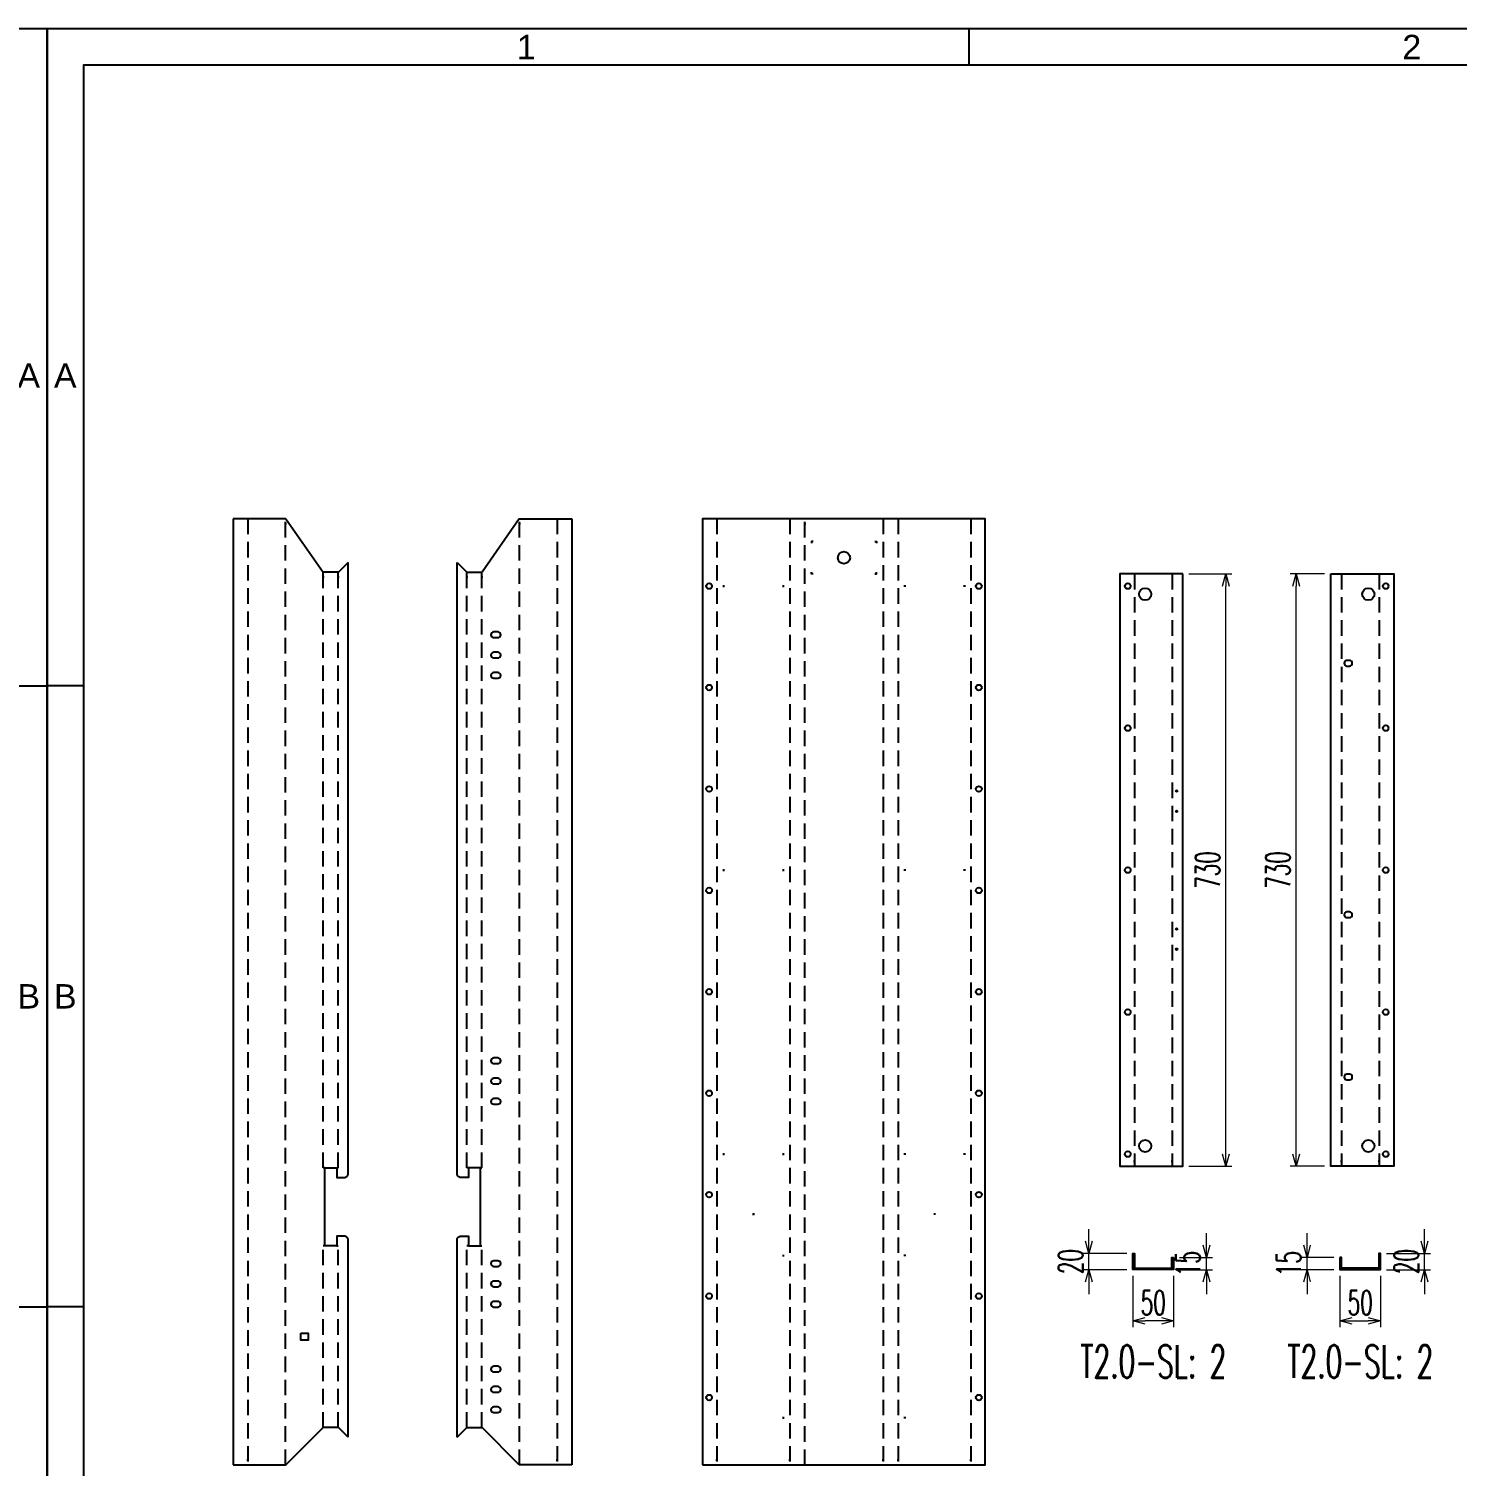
# Model space of a CAD drawing. Header units: millimetres. Extents: x -33730 to 17150, y -76829 to -27437.
# Drawn here: x 8217 to 9978, y -32969 to -31198 of the extents above; entities that cross this region are included whole.
import ezdxf
from ezdxf.enums import TextEntityAlignment as Align

# ---------------------------------------------------------------- set-up
doc = ezdxf.new("R2010")
doc.units = ezdxf.units.MM
doc.header["$LTSCALE"] = 3
doc.linetypes.add('HIDDEN', pattern=[9.525, 6.35, -3.175])
for name, color, linetype in [('@.HIDDEN', 8, 'HIDDEN'), ('@.TEXT', 7, 'Continuous'), ('@.VISIBLE', 7, 'Continuous')]:
    doc.layers.add(name, color=color, linetype=linetype)
doc.styles.add('Ann_w01', font='romans.shx', dxfattribs={"width": 0.6, "bigfont": 'chineset.shx'})
doc.styles.add('Arial', font='arial.ttf')
doc.dimstyles.new('Dim 01_SC15', dxfattribs={"dimscale": 15, "dimtxt": 2, "dimasz": 1, "dimexe": 0.5, "dimexo": 0.5, "dimgap": 0.5, "dimtad": 1, "dimdec": 1, "dimzin": 12, "dimdsep": 46, "dimtxsty": 'Ann_w01', "dimblk": 'OPEN30', "dimcen": 1.5, "dimclrd": 6, "dimclre": 6, "dimclrt": 3, "dimazin": 3, "dimtm": 1e-09, "dimtfac": 1, "dimtdec": 1, "dimtix": 1, "dimtmove": 0, "dimatfit": 3, "dimldrblk": 'OPEN30', "dimfxl": 1, "dimtolj": 1, "dimlwd": 0, "dimlwe": 0, "dimarcsym": 0})

# ---------------------------------------------------------------- blocks, each defined once
blk = doc.blocks.new('_Open30')
at = {"color": 0, "linetype": 'ByBlock', "lineweight": -2}
for p, q in [((-1, 0.27), (0, 0)), ((0, 0), (-1, -0.27)), ((0, 0), (-1, 0))]:
    blk.add_line(p, q, dxfattribs=at)
blk = doc.blocks.new('*D338')
at = {"layer": '@.VISIBLE', "color": 6, "lineweight": 0, "transparency": 16777216}
for p, q in [((9937.5, -32692), (9937.5, -32677)), ((9890.7, -32707), (9945, -32707)), ((9937.5, -32727), (9937.5, -32707)), ((9890.7, -32727), (9945, -32727)), ((9937.5, -32742), (9937.5, -32757))]:
    blk.add_line(p, q, dxfattribs=at)
at = {"layer": 'Defpoints', "color": 0, "transparency": 16777216}
for p in [(9883.2, -32707), (9937.5, -32707), (9883.2, -32727)]:
    blk.add_point(p, dxfattribs=at)
at = {"layer": '@.VISIBLE', "color": 6, "lineweight": 0, "transparency": 16777216, "xscale": 15, "yscale": 15, "zscale": 15}
for p, rotation in [((9937.5, -32707), 270), ((9937.5, -32727), 90)]:
    blk.add_blockref('_Open30', p, dxfattribs=dict(at, rotation=rotation))
at = {"layer": '@.VISIBLE', "color": 3, "transparency": 16777216, "insert": (9915, -32717), "char_height": 30, "attachment_point": 5, "rotation": 90, "style": 'Ann_w01'}
blk.add_mtext('\\A1;20', dxfattribs=at)
blk = doc.blocks.new('*D339')
at = {"layer": '@.VISIBLE', "color": 6, "lineweight": 0, "transparency": 16777216}
for p, q in [((9792.7, -32697), (9792.7, -32682)), ((9825.7, -32712), (9785.2, -32712)), ((9792.7, -32727), (9792.7, -32712)), ((9825.7, -32727), (9785.2, -32727)), ((9792.7, -32742), (9792.7, -32757))]:
    blk.add_line(p, q, dxfattribs=at)
at = {"layer": 'Defpoints', "color": 0, "transparency": 16777216}
for p in [(9792.7, -32712), (9833.2, -32712), (9833.2, -32727)]:
    blk.add_point(p, dxfattribs=at)
at = {"layer": '@.VISIBLE', "color": 6, "lineweight": 0, "transparency": 16777216, "xscale": 15, "yscale": 15, "zscale": 15}
for p, rotation in [((9792.7, -32712), 270), ((9792.7, -32727), 90)]:
    blk.add_blockref('_Open30', p, dxfattribs=dict(at, rotation=rotation))
at = {"layer": '@.VISIBLE', "color": 3, "transparency": 16777216, "insert": (9770.2, -32719.5), "char_height": 30, "attachment_point": 5, "rotation": 90, "style": 'Ann_w01'}
blk.add_mtext('\\A1;15', dxfattribs=at)
blk = doc.blocks.new('*D340')
at = {"layer": '@.VISIBLE', "color": 6, "lineweight": 0, "transparency": 16777216}
for p, q in [((9833.2, -32734.5), (9833.2, -32797.7)), ((9883.2, -32734.5), (9883.2, -32797.7)), ((9848.2, -32790.2), (9868.2, -32790.2))]:
    blk.add_line(p, q, dxfattribs=at)
at = {"layer": 'Defpoints', "color": 0, "transparency": 16777216}
for p in [(9833.2, -32727), (9883.2, -32727), (9883.2, -32790.2)]:
    blk.add_point(p, dxfattribs=at)
at = {"layer": '@.VISIBLE', "color": 6, "lineweight": 0, "transparency": 16777216, "xscale": 15, "yscale": 15, "zscale": 15, "rotation": 180}
blk.add_blockref('_Open30', (9833.2, -32790.2), dxfattribs=at)
at = {"layer": '@.VISIBLE', "color": 6, "lineweight": 0, "transparency": 16777216, "xscale": 15, "yscale": 15, "zscale": 15}
blk.add_blockref('_Open30', (9883.2, -32790.2), dxfattribs=at)
at = {"layer": '@.VISIBLE', "color": 3, "transparency": 16777216, "insert": (9858.2, -32767.7), "char_height": 30, "attachment_point": 5, "style": 'Ann_w01'}
blk.add_mtext('\\A1;50', dxfattribs=at)
blk = doc.blocks.new('*D341')
at = {"layer": '@.VISIBLE', "color": 6, "lineweight": 0, "transparency": 16777216}
for p, q in [((9523.9, -32692), (9523.9, -32677)), ((9570.7, -32707), (9516.4, -32707)), ((9523.9, -32727), (9523.9, -32707)), ((9570.7, -32727), (9516.4, -32727)), ((9523.9, -32742), (9523.9, -32757))]:
    blk.add_line(p, q, dxfattribs=at)
at = {"layer": 'Defpoints', "color": 0, "transparency": 16777216}
for p in [(9523.9, -32707), (9578.2, -32707), (9578.2, -32727)]:
    blk.add_point(p, dxfattribs=at)
at = {"layer": '@.VISIBLE', "color": 6, "lineweight": 0, "transparency": 16777216, "xscale": 15, "yscale": 15, "zscale": 15}
for p, rotation in [((9523.9, -32707), 270), ((9523.9, -32727), 90)]:
    blk.add_blockref('_Open30', p, dxfattribs=dict(at, rotation=rotation))
at = {"layer": '@.VISIBLE', "color": 3, "transparency": 16777216, "insert": (9501.4, -32717), "char_height": 30, "attachment_point": 5, "rotation": 90, "style": 'Ann_w01'}
blk.add_mtext('\\A1;20', dxfattribs=at)
blk = doc.blocks.new('*D342')
at = {"layer": '@.VISIBLE', "color": 6, "lineweight": 0, "transparency": 16777216}
for p, q in [((9668.7, -32697), (9668.7, -32682)), ((9635.7, -32712), (9676.2, -32712)), ((9668.7, -32727), (9668.7, -32712)), ((9635.7, -32727), (9676.2, -32727)), ((9668.7, -32742), (9668.7, -32757))]:
    blk.add_line(p, q, dxfattribs=at)
at = {"layer": 'Defpoints', "color": 0, "transparency": 16777216}
for p in [(9628.2, -32712), (9668.7, -32712), (9628.2, -32727)]:
    blk.add_point(p, dxfattribs=at)
at = {"layer": '@.VISIBLE', "color": 6, "lineweight": 0, "transparency": 16777216, "xscale": 15, "yscale": 15, "zscale": 15}
for p, rotation in [((9668.7, -32712), 270), ((9668.7, -32727), 90)]:
    blk.add_blockref('_Open30', p, dxfattribs=dict(at, rotation=rotation))
at = {"layer": '@.VISIBLE', "color": 3, "transparency": 16777216, "insert": (9646.2, -32719.5), "char_height": 30, "attachment_point": 5, "rotation": 90, "style": 'Ann_w01'}
blk.add_mtext('\\A1;15', dxfattribs=at)
blk = doc.blocks.new('*D343')
at = {"layer": '@.VISIBLE', "color": 6, "lineweight": 0, "transparency": 16777216}
for p, q in [((9578.2, -32734.5), (9578.2, -32797.7)), ((9628.2, -32734.5), (9628.2, -32797.7)), ((9613.2, -32790.2), (9593.2, -32790.2))]:
    blk.add_line(p, q, dxfattribs=at)
at = {"layer": 'Defpoints', "color": 0, "transparency": 16777216}
for p in [(9578.2, -32727), (9628.2, -32727), (9578.2, -32790.2)]:
    blk.add_point(p, dxfattribs=at)
at = {"layer": '@.VISIBLE', "color": 6, "lineweight": 0, "transparency": 16777216, "xscale": 15, "yscale": 15, "zscale": 15, "rotation": 180}
blk.add_blockref('_Open30', (9578.2, -32790.2), dxfattribs=at)
at = {"layer": '@.VISIBLE', "color": 6, "lineweight": 0, "transparency": 16777216, "xscale": 15, "yscale": 15, "zscale": 15}
blk.add_blockref('_Open30', (9628.2, -32790.2), dxfattribs=at)
at = {"layer": '@.VISIBLE', "color": 3, "transparency": 16777216, "insert": (9603.2, -32767.7), "char_height": 30, "attachment_point": 5, "style": 'Ann_w01'}
blk.add_mtext('\\A1;50', dxfattribs=at)
blk = doc.blocks.new('*D348')
at = {"layer": '@.VISIBLE', "color": 6, "lineweight": 0, "transparency": 16777216}
for p, q in [((9647.1, -31869.5), (9700.2, -31869.5)), ((9692.7, -32584.5), (9692.7, -31884.5)), ((9647.1, -32599.5), (9700.2, -32599.5))]:
    blk.add_line(p, q, dxfattribs=at)
at = {"layer": 'Defpoints', "color": 0, "transparency": 16777216}
for p in [(9639.6, -31869.5), (9692.7, -31869.5), (9639.6, -32599.5)]:
    blk.add_point(p, dxfattribs=at)
at = {"layer": '@.VISIBLE', "color": 6, "lineweight": 0, "transparency": 16777216, "xscale": 15, "yscale": 15, "zscale": 15}
for p, rotation in [((9692.7, -31869.5), 90), ((9692.7, -32599.5), 270)]:
    blk.add_blockref('_Open30', p, dxfattribs=dict(at, rotation=rotation))
at = {"layer": '@.VISIBLE', "color": 3, "transparency": 16777216, "insert": (9670.2, -32234.5), "char_height": 30, "attachment_point": 5, "rotation": 90, "style": 'Ann_w01'}
blk.add_mtext('\\A1;730', dxfattribs=at)
blk = doc.blocks.new('*D349')
at = {"layer": '@.VISIBLE', "color": 6, "lineweight": 0, "transparency": 16777216}
for p, q in [((9814.3, -31869.5), (9771.8, -31869.5)), ((9779.3, -32584.5), (9779.3, -31884.5)), ((9814.3, -32599.5), (9771.8, -32599.5))]:
    blk.add_line(p, q, dxfattribs=at)
at = {"layer": 'Defpoints', "color": 0, "transparency": 16777216}
for p in [(9779.3, -31869.5), (9821.8, -31869.5), (9821.8, -32599.5)]:
    blk.add_point(p, dxfattribs=at)
at = {"layer": '@.VISIBLE', "color": 6, "lineweight": 0, "transparency": 16777216, "xscale": 15, "yscale": 15, "zscale": 15}
for p, rotation in [((9779.3, -31869.5), 90), ((9779.3, -32599.5), 270)]:
    blk.add_blockref('_Open30', p, dxfattribs=dict(at, rotation=rotation))
at = {"layer": '@.VISIBLE', "color": 3, "transparency": 16777216, "insert": (9756.8, -32234.5), "char_height": 30, "attachment_point": 5, "rotation": 90, "style": 'Ann_w01'}
blk.add_mtext('\\A1;730', dxfattribs=at)
blk = doc.blocks.new('KHUNG BAN VE (Made by Tung)')
at = {"layer": '@.VISIBLE', "color": 8}
for p, q in [((75.75, 207), (75.75, 210)), ((3, 156), (0, 156)), ((294, 156), (297, 156)), ((3, 105), (0, 105)), ((294, 105), (297, 105))]:
    blk.add_line(p, q, dxfattribs=at)
for points in [[(0, 0), (297, 0), (297, 210), (0, 210)], [(3, 3), (294, 3), (294, 207), (3, 207)]]:
    blk.add_lwpolyline(points, close=True, dxfattribs=at)
at = {"layer": '@.TEXT', "color": 1, "style": 'Arial'}
for s, p in [('1', (39.375, 208.5)), ('2', (112.125, 208.5)), ('A', (1.5, 181.5)), ('A', (295.5, 181.5)), ('B', (1.5, 130.5)), ('B', (295.5, 130.5))]:
    blk.add_text(s, height=2, dxfattribs=at).set_placement(p, align=Align.MIDDLE_CENTER)
for tag, height, p in [('DESIGNER_NAME', 2, (38, 15.5)), ('PROJECT_CODE', 2, (258.5, 15.5)), ('SCALE', 2, (289, 15.5)), ('APPROVED_NAME', 2, (38, 10.5)), ('CUSTOMER_NAME', 2, (258.5, 10.5)), ('PAGE', 2, (289, 10.5)), ('DRAWING_NAME', 4, (173, 8)), ('TOTAL', 2, (289, 5.5))]:
    blk.add_attdef(tag, text='', height=height, dxfattribs=at).set_placement(p, align=Align.MIDDLE_CENTER)

msp = doc.modelspace()

# ---------------------------------------------------------------- linework, layer by layer
at = {"layer": '@.HIDDEN'}
for p, q in [((8487.58, -31801.55), (8487.58, -32967.55)), ((8533.98, -32967.55), (8533.98, -31801.55)), ((8822.2, -32967.55), (8822.2, -31801.55)), ((8868.6, -31801.55), (8868.6, -32967.55)), ((9065.55, -31801.55), (9065.55, -32967.55)), ((9155.45, -31801.55), (9155.45, -32967.55)), ((9173.85, -32967.55), (9173.85, -31801.55)), ((9270.25, -31801.55), (9270.25, -32967.55)), ((9288.65, -31801.55), (9288.65, -32967.55)), ((9378.55, -31801.55), (9378.55, -32967.55)), ((8580.38, -32601.55), (8580.38, -31867.55)), ((8598.78, -32601.55), (8598.78, -31867.55)), ((8757.4, -32601.55), (8757.4, -31867.55)), ((8775.8, -32601.55), (8775.8, -31867.55)), ((9580.01, -31869.55), (9580.01, -32599.55)), ((9626.41, -31869.55), (9626.41, -32599.55)), ((9835.04, -31869.55), (9835.04, -32599.55)), ((9881.44, -31869.55), (9881.44, -32599.55)), ((8580.38, -32921.55), (8580.38, -32697.55)), ((8598.78, -32921.55), (8598.78, -32697.55)), ((8757.4, -32921.55), (8757.4, -32697.55)), ((8775.8, -32921.55), (8775.8, -32697.55))]:
    msp.add_line(p, q, dxfattribs=at)
at = {"layer": '@.VISIBLE'}
for p, q in [((8534.18, -31801.55), (8469.38, -31801.55)), ((8469.38, -31801.55), (8469.38, -32967.55)), ((8534.18, -31801.55), (8580.18, -31867.55)), ((8822, -31801.55), (8776, -31867.55)), ((8822, -31801.55), (8886.8, -31801.55)), ((8886.8, -31801.55), (8886.8, -32967.55)), ((9072.7, -31884.55), (9074.7, -31884.55)), ((9073.7, -31883.55), (9073.7, -31885.55)), ((9146.2, -31884.55), (9148.2, -31884.55)), ((9147.2, -31883.55), (9147.2, -31885.55)), ((9297.89, -31884.55), (9295.89, -31884.55)), ((9296.89, -31883.55), (9296.89, -31885.55)), ((9371.39, -31884.55), (9369.39, -31884.55)), ((9370.39, -31883.55), (9370.39, -31885.55)), ((9072.7, -32234.55), (9074.7, -32234.55)), ((9073.7, -32233.55), (9073.7, -32235.55)), ((9146.2, -32234.55), (9148.2, -32234.55)), ((9147.2, -32233.55), (9147.2, -32235.55)), ((9297.89, -32234.55), (9295.89, -32234.55)), ((9296.89, -32233.55), (9296.89, -32235.55)), ((9371.39, -32234.55), (9369.39, -32234.55)), ((9370.39, -32233.55), (9370.39, -32235.55)), ((9072.7, -32584.55), (9074.7, -32584.55)), ((9073.7, -32583.55), (9073.7, -32585.55)), ((9146.2, -32584.55), (9148.2, -32584.55)), ((9147.2, -32583.55), (9147.2, -32585.55)), ((9297.89, -32584.55), (9295.89, -32584.55)), ((9296.89, -32583.55), (9296.89, -32585.55)), ((9371.39, -32584.55), (9369.39, -32584.55)), ((9370.39, -32583.55), (9370.39, -32585.55)), ((8582.18, -32601.55), (8580.38, -32601.55)), ((8596.98, -32601.55), (8598.78, -32601.55)), ((8759.2, -32601.55), (8757.4, -32601.55)), ((8774, -32601.55), (8775.8, -32601.55)), ((9109.5, -32658.55), (9111.5, -32658.55)), ((9110.5, -32657.55), (9110.5, -32659.55)), ((9334.6, -32658.55), (9332.6, -32658.55)), ((9333.6, -32657.55), (9333.6, -32659.55)), ((8582.18, -32697.55), (8580.38, -32697.55)), ((8596.98, -32697.55), (8598.78, -32697.55)), ((8759.2, -32697.55), (8757.4, -32697.55)), ((8774, -32697.55), (8775.8, -32697.55)), ((9146.2, -32709.55), (9148.2, -32709.55)), ((9147.2, -32708.55), (9147.2, -32710.55)), ((9297.89, -32709.55), (9295.89, -32709.55)), ((9296.89, -32708.55), (9296.89, -32710.55)), ((9146.2, -32909.55), (9148.2, -32909.55)), ((9147.2, -32908.55), (9147.2, -32910.55)), ((9297.89, -32909.55), (9295.89, -32909.55)), ((9296.89, -32908.55), (9296.89, -32910.55)), ((8534.18, -32967.55), (8580.18, -32921.55)), ((8822, -32967.55), (8776, -32921.55)), ((8469.38, -32967.55), (8534.18, -32967.55)), ((8886.8, -32967.55), (8822, -32967.55))]:
    msp.add_line(p, q, dxfattribs=at)
at = {"layer": '@.VISIBLE', "color": 1}
for p, q in [((8487.58, -31806.55), (8487.58, -31808.55)), ((8533.98, -31806.55), (8533.98, -31808.55)), ((8822.2, -31806.55), (8822.2, -31808.55)), ((8868.6, -31806.55), (8868.6, -31808.55)), ((9065.55, -31806.55), (9065.55, -31808.55)), ((9155.45, -31806.55), (9155.45, -31808.55)), ((9173.85, -31806.55), (9173.85, -31808.55)), ((9270.25, -31806.55), (9270.25, -31808.55)), ((9288.65, -31806.55), (9288.65, -31808.55)), ((9378.55, -31806.55), (9378.55, -31808.55)), ((8580.38, -31872.55), (8580.38, -31874.55)), ((8598.78, -31872.55), (8598.78, -31874.55)), ((8757.4, -31872.55), (8757.4, -31874.55)), ((8775.8, -31872.55), (8775.8, -31874.55)), ((9580.01, -31874.55), (9580.01, -31876.55)), ((9626.41, -31874.55), (9626.41, -31876.55)), ((9835.04, -31874.55), (9835.04, -31876.55)), ((9881.44, -31874.55), (9881.44, -31876.55)), ((9580.01, -32594.55), (9580.01, -32592.55)), ((9626.41, -32594.55), (9626.41, -32592.55)), ((9835.04, -32594.55), (9835.04, -32592.55)), ((9881.44, -32594.55), (9881.44, -32592.55)), ((8580.38, -32916.55), (8580.38, -32914.55)), ((8598.78, -32916.55), (8598.78, -32914.55)), ((8757.4, -32916.55), (8757.4, -32914.55)), ((8775.8, -32916.55), (8775.8, -32914.55)), ((8487.58, -32962.55), (8487.58, -32960.55)), ((8533.98, -32962.55), (8533.98, -32960.55)), ((8822.2, -32962.55), (8822.2, -32960.55)), ((8868.6, -32962.55), (8868.6, -32960.55)), ((9065.55, -32962.55), (9065.55, -32960.55)), ((9155.45, -32962.55), (9155.45, -32960.55)), ((9173.85, -32962.55), (9173.85, -32960.55)), ((9270.25, -32962.55), (9270.25, -32960.55)), ((9288.65, -32962.55), (9288.65, -32960.55)), ((9378.55, -32962.55), (9378.55, -32960.55))]:
    msp.add_line(p, q, dxfattribs=at)
at = {"layer": '@.VISIBLE'}
for points in [[(9047.85, -32967.55), (9396.25, -32967.55), (9396.25, -31801.55), (9047.85, -31801.55)], [(9639.61, -31869.55), (9561.81, -31869.55), (9561.81, -32599.55), (9639.61, -32599.55)], [(9821.84, -31869.55), (9899.64, -31869.55), (9899.64, -32599.55), (9821.84, -32599.55)], [(9628.21, -32711.98), (9628.21, -32726.98), (9578.21, -32726.98), (9578.21, -32706.98), (9580.21, -32706.98), (9580.21, -32724.98), (9626.21, -32724.98), (9626.21, -32711.98)], [(9833.24, -32711.98), (9833.24, -32726.98), (9883.24, -32726.98), (9883.24, -32706.98), (9881.24, -32706.98), (9881.24, -32724.98), (9835.24, -32724.98), (9835.24, -32711.98)], [(8552.68, -32805.05), (8561.68, -32805.05), (8561.68, -32814.05), (8552.68, -32814.05)]]:
    msp.add_lwpolyline(points, close=True, dxfattribs=at)
for points in [[(9184.05, -31829.55), (9182.05, -31829.55), (9182.05, -31831.55)], [(9260.05, -31829.55), (9262.05, -31829.55), (9262.05, -31831.55)], [(8610.98, -31855.55), (8598.98, -31867.55), (8580.18, -31867.55)], [(8745.2, -31855.55), (8757.2, -31867.55), (8776, -31867.55)], [(9184.05, -31869.55), (9182.05, -31869.55), (9182.05, -31867.55)], [(9260.05, -31869.55), (9262.05, -31869.55), (9262.05, -31867.55)], [(8610.98, -32933.55), (8598.98, -32921.55), (8580.18, -32921.55)], [(8745.2, -32933.55), (8757.2, -32921.55), (8776, -32921.55)]]:
    msp.add_lwpolyline(points, dxfattribs=at)
for points in [[(8610.98, -32933.55), (8610.98, -32690.55, 0.4142136), (8605.98, -32685.55), (8596.98, -32685.55), (8596.98, -32697.55), (8582.18, -32697.55), (8582.18, -32601.55), (8596.98, -32601.55), (8596.98, -32613.55), (8605.98, -32613.55, 0.4142136), (8610.98, -32608.55), (8610.98, -31855.55)], [(8745.2, -32933.55), (8745.2, -32690.55, -0.4142136), (8750.2, -32685.55), (8759.2, -32685.55), (8759.2, -32697.55), (8774, -32697.55), (8774, -32601.55), (8759.2, -32601.55), (8759.2, -32613.55), (8750.2, -32613.55, -0.4142136), (8745.2, -32608.55), (8745.2, -31855.55)]]:
    msp.add_lwpolyline(points, format="xyb", dxfattribs=at)
for points in [[(8790.5, -31948.05), (8795.5, -31948.05, 0.4142136), (8799, -31944.55), (8799, -31944.55, 0.4142136), (8795.5, -31941.05), (8790.5, -31941.05, 0.4142136), (8787, -31944.55), (8787, -31944.55, 0.4142136)], [(8790.5, -31973.05), (8795.5, -31973.05, 0.4142136), (8799, -31969.55), (8799, -31969.55, 0.4142136), (8795.5, -31966.05), (8790.5, -31966.05, 0.4142136), (8787, -31969.55), (8787, -31969.55, 0.4142136)], [(9841.94, -31983.05), (9844.94, -31983.05, 0.4142136), (9848.44, -31979.55), (9848.44, -31979.55, 0.4142136), (9844.94, -31976.05), (9841.94, -31976.05, 0.4142136), (9838.44, -31979.55), (9838.44, -31979.55, 0.4142136)], [(8790.5, -31998.05), (8795.5, -31998.05, 0.4142136), (8799, -31994.55), (8799, -31994.55, 0.4142136), (8795.5, -31991.05), (8790.5, -31991.05, 0.4142136), (8787, -31994.55), (8787, -31994.55, 0.4142136)], [(9841.94, -32293.05), (9844.94, -32293.05, 0.4142136), (9848.44, -32289.55), (9848.44, -32289.55, 0.4142136), (9844.94, -32286.05), (9841.94, -32286.05, 0.4142136), (9838.44, -32289.55), (9838.44, -32289.55, 0.4142136)], [(8790.5, -32473.05), (8795.5, -32473.05, 0.4142136), (8799, -32469.55), (8799, -32469.55, 0.4142136), (8795.5, -32466.05), (8790.5, -32466.05, 0.4142136), (8787, -32469.55), (8787, -32469.55, 0.4142136)], [(8790.5, -32498.05), (8795.5, -32498.05, 0.4142136), (8799, -32494.55), (8799, -32494.55, 0.4142136), (8795.5, -32491.05), (8790.5, -32491.05, 0.4142136), (8787, -32494.55), (8787, -32494.55, 0.4142136)], [(9841.94, -32493.05), (9844.94, -32493.05, 0.4142136), (9848.44, -32489.55), (9848.44, -32489.55, 0.4142136), (9844.94, -32486.05), (9841.94, -32486.05, 0.4142136), (9838.44, -32489.55), (9838.44, -32489.55, 0.4142136)], [(8790.5, -32523.05), (8795.5, -32523.05, 0.4142136), (8799, -32519.55), (8799, -32519.55, 0.4142136), (8795.5, -32516.05), (8790.5, -32516.05, 0.4142136), (8787, -32519.55), (8787, -32519.55, 0.4142136)], [(8790.5, -32723.05), (8795.5, -32723.05, 0.4142136), (8799, -32719.55), (8799, -32719.55, 0.4142136), (8795.5, -32716.05), (8790.5, -32716.05, 0.4142136), (8787, -32719.55), (8787, -32719.55, 0.4142136)], [(8790.5, -32748.05), (8795.5, -32748.05, 0.4142136), (8799, -32744.55), (8799, -32744.55, 0.4142136), (8795.5, -32741.05), (8790.5, -32741.05, 0.4142136), (8787, -32744.55), (8787, -32744.55, 0.4142136)], [(8790.5, -32773.05), (8795.5, -32773.05, 0.4142136), (8799, -32769.55), (8799, -32769.55, 0.4142136), (8795.5, -32766.05), (8790.5, -32766.05, 0.4142136), (8787, -32769.55), (8787, -32769.55, 0.4142136)], [(8790.5, -32853.05), (8795.5, -32853.05, 0.4142136), (8799, -32849.55), (8799, -32849.55, 0.4142136), (8795.5, -32846.05), (8790.5, -32846.05, 0.4142136), (8787, -32849.55), (8787, -32849.55, 0.4142136)], [(8790.5, -32878.05), (8795.5, -32878.05, 0.4142136), (8799, -32874.55), (8799, -32874.55, 0.4142136), (8795.5, -32871.05), (8790.5, -32871.05, 0.4142136), (8787, -32874.55), (8787, -32874.55, 0.4142136)], [(8790.5, -32903.05), (8795.5, -32903.05, 0.4142136), (8799, -32899.55), (8799, -32899.55, 0.4142136), (8795.5, -32896.05), (8790.5, -32896.05, 0.4142136), (8787, -32899.55), (8787, -32899.55, 0.4142136)]]:
    msp.add_lwpolyline(points, format="xyb", close=True, dxfattribs=at)
for centre, radius in [((9222.05, -31849.55), 7.5), ((9055.85, -31884.55), 3.5), ((9388.25, -31884.55), 3.5), ((9571.81, -31884.55), 3.5), ((9593.21, -31894.55), 7.5), ((9868.24, -31894.55), 7.5), ((9889.64, -31884.55), 3.5), ((9055.85, -32009.55), 3.5), ((9388.25, -32009.55), 3.5), ((9571.81, -32059.55), 3.5), ((9889.64, -32059.55), 3.5), ((9055.85, -32134.55), 3.5), ((9388.25, -32134.55), 3.5), ((9632.11, -32137.05), 1), ((9632.11, -32162.05), 1), ((9571.81, -32234.55), 3.5), ((9889.64, -32234.55), 3.5), ((9055.85, -32259.55), 3.5), ((9388.25, -32259.55), 3.5), ((9632.11, -32307.05), 1), ((9632.11, -32332.05), 1), ((9055.85, -32384.55), 3.5), ((9388.25, -32384.55), 3.5), ((9571.81, -32409.55), 3.5), ((9889.64, -32409.55), 3.5), ((9055.85, -32509.55), 3.5), ((9388.25, -32509.55), 3.5), ((9593.21, -32574.55), 7.5), ((9868.24, -32574.55), 7.5), ((9571.81, -32584.55), 3.5), ((9889.64, -32584.55), 3.5), ((9055.85, -32634.55), 3.5), ((9388.25, -32634.55), 3.5), ((9055.85, -32759.55), 3.5), ((9388.25, -32759.55), 3.5), ((9055.85, -32884.55), 3.5), ((9388.25, -32884.55), 3.5)]:
    msp.add_circle(centre, radius, dxfattribs=at)

# ---------------------------------------------------------------- block references
at = {"layer": '@.VISIBLE', "xscale": 15, "yscale": 15, "zscale": 15}
for p in [(3784.95, -34347.63), (8239.95, -34347.63)]:
    msp.add_blockref('KHUNG BAN VE (Made by Tung)', p, dxfattribs=at)

# ---------------------------------------------------------------- texts
at = {"layer": '@.VISIBLE', "color": 2, "style": 'Ann_w01', "width": 0.6}
for p in [(9603.21, -32840.17), (9858.24, -32840.17)]:
    msp.add_text('T2.0-SL: 2', height=40, dxfattribs=at).set_placement(p, align=Align.MIDDLE_CENTER)

# ---------------------------------------------------------------- dimensions: what is measured, and where the dimension line sits
at = {"layer": '@.VISIBLE'}
for base, p1, p2, angle, picture, middle in [((9692.7, -31869.55), (9639.61, -32599.55), (9639.61, -31869.55), 90, '*D348', (9670.2, -32234.55)), ((9779.26, -31869.55), (9821.84, -32599.55), (9821.84, -31869.55), 90, '*D349', (9756.76, -32234.55)), ((9523.93, -32706.98), (9578.21, -32726.98), (9578.21, -32706.98), 90, '*D341', (9501.43, -32716.98)), ((9668.7, -32711.98), (9628.21, -32726.98), (9628.21, -32711.98), 90, '*D342', (9646.2, -32719.48)), ((9792.75, -32711.98), (9833.24, -32726.98), (9833.24, -32711.98), 90, '*D339', (9770.25, -32719.48)), ((9937.53, -32706.98), (9883.24, -32726.98), (9883.24, -32706.98), 90, '*D338', (9915.03, -32716.98)), ((9578.21, -32790.17), (9628.21, -32726.98), (9578.21, -32726.98), 180, '*D343', (9603.21, -32767.67))]:
    dim = msp.add_linear_dim(base=base, p1=p1, p2=p2, angle=angle, dimstyle='Dim 01_SC15', dxfattribs=at)
    dim.commit()
    dim.dimension.update_dxf_attribs({"geometry": picture, "text_midpoint": middle})
dim = msp.add_linear_dim(base=(9883.24, -32790.17), p1=(9833.24, -32726.98), p2=(9883.24, -32726.98), dimstyle='Dim 01_SC15', dxfattribs=at)
dim.commit()
dim.dimension.update_dxf_attribs({"geometry": '*D340', "text_midpoint": (9858.24, -32767.67)})

doc.saveas('drawing.dxf')
